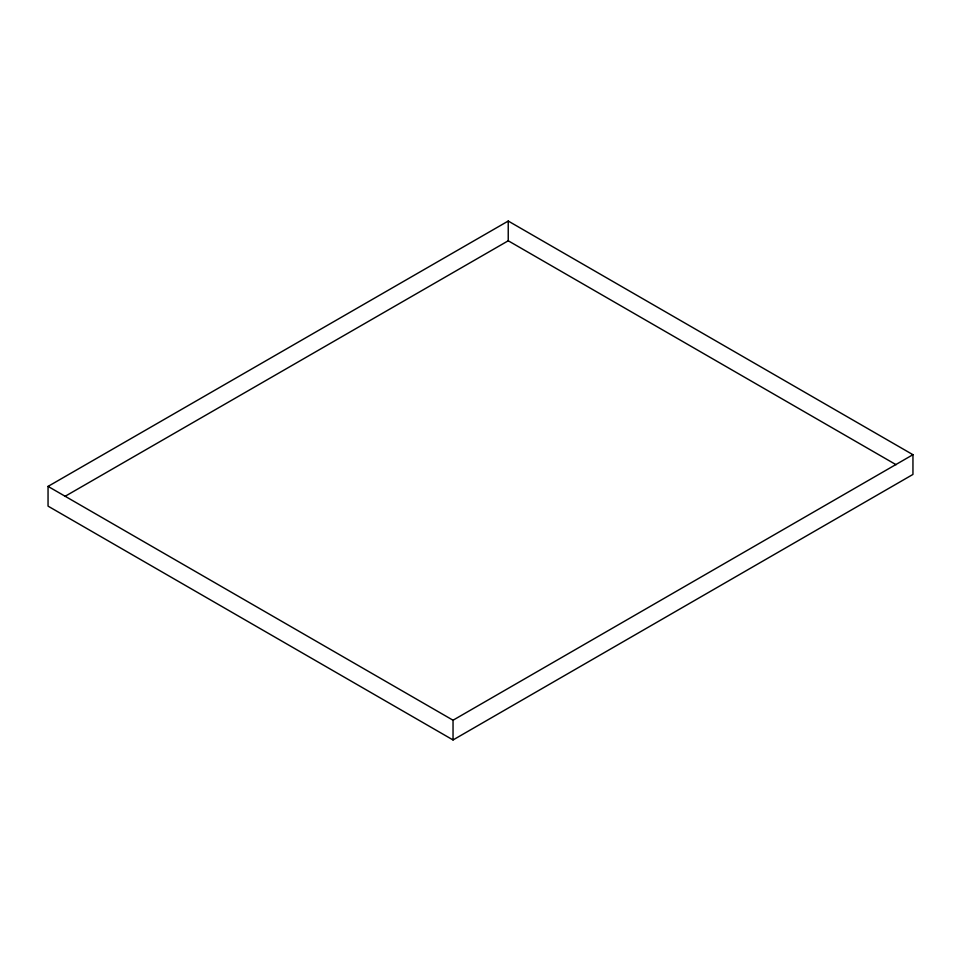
<?xml version="1.0" encoding="UTF-8"?>
<svg xmlns="http://www.w3.org/2000/svg" width="961" height="961" viewBox="0 0 961 961"><rect width="100%" height="100%" fill="white"/><g stroke="black" fill="none" stroke-linecap="round" stroke-linejoin="round"><path stroke-width="1.44" d="M48.05 486.398L508.237 221.042L912.95 454.697L912.95 474.434L453.039 739.958L48.05 506.135L48.05 486.398L453.039 720.221L912.95 454.697M64.952 496.393L508.237 240.779L896.084 464.704M508.237 221.042L508.237 240.779M453.039 720.221L453.039 739.958"/></g></svg>
